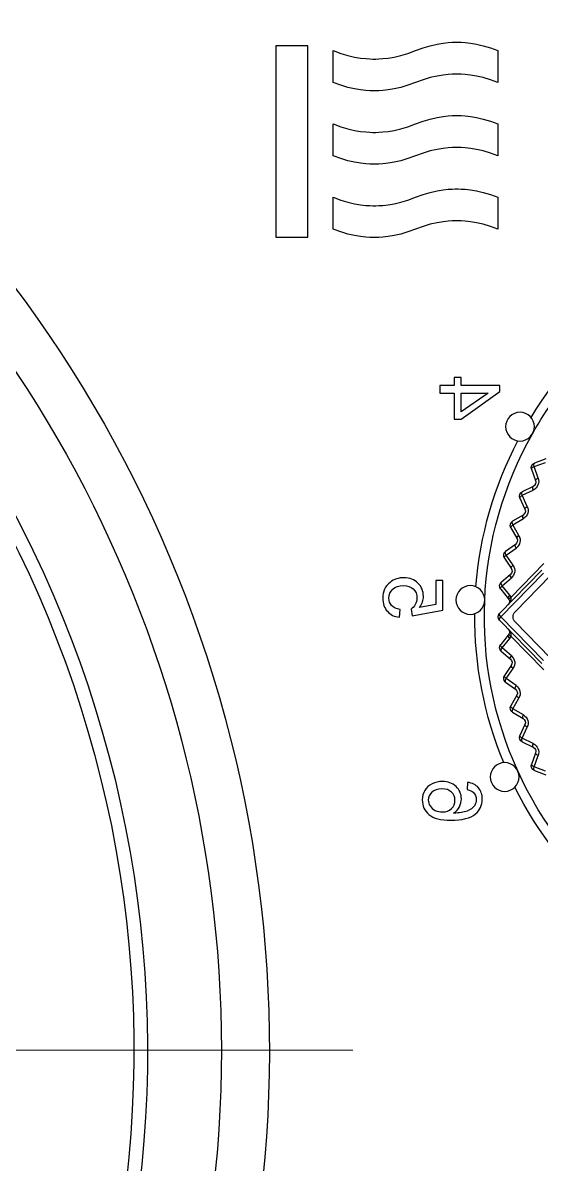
# Model space of a CAD drawing. Header units: millimetres. Extents: x -16130 to 36813, y -8099 to 27484.
# Drawn here: x 31176.13 to 31197.73, y 17653.42 to 17700.99 of the extents above; entities that cross this region are included whole.
import ezdxf

# ---------------------------------------------------------------- set-up
doc = ezdxf.new("R2010")
doc.units = ezdxf.units.MM
doc.header["$LTSCALE"] = 6
doc.linetypes.add('CENTER2', pattern=[28.575, 19.05, -3.175, 3.175, -3.175])
doc.layers.add('05_CENTER', color=4, linetype='CENTER2', lineweight=13)

# ---------------------------------------------------------------- blocks, each defined once
blk = doc.blocks.new('140.096a')
at = {"color": 0}
for p, q in [((-66.052, 134.69), (-64.538, 133.211)), ((-64.119, 133.211), (-62.605, 134.69)), ((-70.736, 134.015), (-70.914, 134.486)), ((-70.767, 134.476), (-70.588, 134.002)), ((-65.149, 133.043), (-66.544, 134.404)), ((-64.468, 132.563), (-66.272, 134.326)), ((-66.149, 134.397), (-64.328, 132.621)), ((-64.328, 132.621), (-62.507, 134.397)), ((-62.384, 134.326), (-64.188, 132.563)), ((-62.112, 134.404), (-63.508, 133.043)), ((-58.068, 134.002), (-57.889, 134.476)), ((-57.742, 134.486), (-57.92, 134.015)), ((-70.588, 134.002), (-70.11, 134.17)), ((-70.008, 134.064), (-70.483, 133.897)), ((-69.543, 133.507), (-69.761, 133.961)), ((-69.614, 133.965), (-69.394, 133.507)), ((-69.394, 133.507), (-68.932, 133.717)), ((-59.724, 133.717), (-59.262, 133.507)), ((-59.262, 133.507), (-59.043, 133.965)), ((-58.895, 133.961), (-59.113, 133.507)), ((-58.173, 133.897), (-58.649, 134.064)), ((-58.547, 134.17), (-58.068, 134.002)), ((-68.821, 133.619), (-69.28, 133.412)), ((-68.31, 133.106), (-68.567, 133.539)), ((-68.42, 133.555), (-68.162, 133.119)), ((-68.162, 133.119), (-67.72, 133.368)), ((-67.601, 133.28), (-68.04, 133.034)), ((-67.047, 132.813), (-67.341, 133.223)), ((-67.196, 133.251), (-66.9, 132.839)), ((-61.756, 132.839), (-61.461, 133.251)), ((-61.316, 133.223), (-61.61, 132.813)), ((-60.616, 133.034), (-61.055, 133.28)), ((-60.936, 133.368), (-60.494, 133.119)), ((-60.494, 133.119), (-60.236, 133.555)), ((-60.089, 133.539), (-60.346, 133.106)), ((-59.376, 133.412), (-59.835, 133.619)), ((-66.9, 132.839), (-66.482, 133.126)), ((-66.356, 133.049), (-66.772, 132.765)), ((-65.763, 132.632), (-66.091, 133.014)), ((-65.949, 133.055), (-65.619, 132.67)), ((-65.619, 132.67), (-65.227, 132.992)), ((-65.095, 132.927), (-65.484, 132.608)), ((-65.227, 132.992), (-65.149, 133.043)), ((-65.056, 132.952), (-65.095, 132.927)), ((-63.562, 132.927), (-63.601, 132.952)), ((-63.172, 132.608), (-63.562, 132.927)), ((-63.508, 133.043), (-63.429, 132.992)), ((-63.429, 132.992), (-63.037, 132.67)), ((-63.037, 132.67), (-62.707, 133.055)), ((-62.565, 133.014), (-62.894, 132.632)), ((-61.885, 132.765), (-62.301, 133.049)), ((-62.175, 133.126), (-61.756, 132.839)), ((-56.084, 130.956), (-54.943, 132.575)), ((-54.943, 132.575), (-54.692, 132.575)), ((-54.692, 132.575), (-54.692, 130.956)), ((-46.842, 132.496), (-48.17, 132.496)), ((-43.784, 132.496), (-45.112, 132.496)), ((-40.726, 132.496), (-42.054, 132.496)), ((-54.999, 132.083), (-55.783, 130.956)), ((-54.999, 130.956), (-54.999, 132.083)), ((-71.23, 131.23), (-71.528, 131.206)), ((-56.084, 130.673), (-56.084, 130.956)), ((-55.783, 130.956), (-54.999, 130.956)), ((-54.692, 130.956), (-54.353, 130.956)), ((-54.353, 130.956), (-54.353, 130.673)), ((-54.999, 130.673), (-56.084, 130.673)), ((-54.999, 130.075), (-54.999, 130.673)), ((-54.692, 130.673), (-54.692, 130.075)), ((-54.353, 130.673), (-54.692, 130.673)), ((-64.292, 128.914), (-64.052, 130.194)), ((-64.052, 130.194), (-62.815, 130.194)), ((-63.809, 129.901), (-63.941, 129.23)), ((-62.815, 129.901), (-63.809, 129.901)), ((-62.815, 130.194), (-62.815, 129.901)), ((-54.692, 130.075), (-54.999, 130.075)), ((-64.006, 128.874), (-64.292, 128.914)), ((-64.345, 128.388), (-64.024, 128.414)), ((-48.17, 125.623), (-46.842, 125.623)), ((-45.112, 125.623), (-43.784, 125.623)), ((-42.054, 125.623), (-40.726, 125.623)), ((-48.506, 124.565), (-40.525, 124.565)), ((-48.506, 123.237), (-48.506, 124.565)), ((-40.525, 124.565), (-40.525, 123.237)), ((-40.525, 123.237), (-48.506, 123.237))]:
    blk.add_line(p, q, dxfattribs=at)
for centre in [(-56.4, 133.414), (-71.005, 132.776), (-63.626, 131.342)]:
    blk.add_circle(centre, 0.6, dxfattribs=at)
for centre, radius, start, end in [((-64.328, 147.427), 15.5, 299.5, 326.5), ((-64.328, 147.427), 15.9, 301.5259, 324.4741), ((-64.328, 147.427), 15.5, 218.5, 245.5), ((-64.328, 147.427), 15.9, 220.5259, 243.4741), ((-69.976, 133.791), 0.402, 25.6098, 109.4067), ((-58.68, 133.791), 0.402, 70.5932, 154.3902), ((-70.549, 134.086), 0.2, 200.665, 289.335), ((-69.942, 133.875), 0.2, 25.665, 109.335), ((-68.766, 133.351), 0.402, 30.603, 114.4071), ((-64.328, 147.427), 15.5, 272.5, 299.5), ((-59.89, 133.351), 0.402, 65.5929, 149.397), ((-58.715, 133.875), 0.2, 70.665, 154.335), ((-58.107, 134.086), 0.2, 250.665, 339.335), ((-64.328, 147.427), 15.5, 245.5, 272.5), ((-69.363, 133.594), 0.2, 205.665, 294.335), ((-68.739, 133.437), 0.2, 30.665, 114.335), ((-67.523, 133.017), 0.402, 35.5989, 119.4064), ((-67.503, 133.106), 0.2, 35.665, 119.335), ((-64.328, 147.427), 15.9, 274.5259, 297.4741), ((-61.134, 133.017), 0.402, 60.5936, 144.4011), ((-61.153, 133.106), 0.2, 60.665, 144.335), ((-59.917, 133.437), 0.2, 65.665, 149.335), ((-59.294, 133.594), 0.2, 245.665, 334.335), ((-68.138, 133.208), 0.2, 210.665, 299.335), ((-66.884, 132.93), 0.2, 215.665, 304.335), ((-66.255, 132.794), 0.402, 40.5945, 124.4073), ((-66.243, 132.884), 0.2, 40.665, 124.335), ((-64.968, 132.772), 0.2, 45.665, 116.0334), ((-64.328, 133.426), 0.3, 225.665, 314.335), ((-63.688, 132.772), 0.2, 63.9666, 134.335), ((-62.402, 132.794), 0.402, 55.5927, 139.4055), ((-62.414, 132.884), 0.2, 55.665, 139.335), ((-61.772, 132.93), 0.2, 235.665, 324.335), ((-60.518, 133.208), 0.2, 240.665, 329.335), ((-64.328, 147.427), 15.9, 247.5259, 270.4741), ((-65.611, 132.762), 0.2, 220.665, 309.335), ((-64.328, 132.706), 0.2, 225.665, 314.335), ((-63.045, 132.762), 0.2, 230.665, 319.335), ((-82.4, 70), 52.965, 312.5803, 134.5292), ((-82.4, 70), 50.966, 31.6865, 148.3135), ((-82.4, 70), 47.882, 0, 305.4613), ((-82.4, 70), 47.315, 0, 304.4862)]:
    blk.add_arc(centre, radius, start, end, dxfattribs=at)
for centre, major_axis, ratio, start_param, end_param in [((-70.549, 134.086), (-0.187, -0.071), 0.343165, 0, 1.23322), ((-70.549, 134.086), (0.066, -0.189), 0.342978, 5.050172, 6.283185), ((-70.074, 134.252), (0.066, -0.189), 0.323601, 5.048132, 6.283185), ((-69.581, 134.048), (-0.18, -0.087), 0.323896, 0, 1.23596), ((-68.904, 133.802), (0.082, -0.182), 0.323087, 5.047423, 6.283185), ((-59.752, 133.802), (-0.082, -0.182), 0.323087, 0, 1.235763), ((-59.075, 134.048), (0.18, -0.087), 0.323896, 5.047225, 6.283185), ((-58.582, 134.252), (-0.066, -0.189), 0.323601, 0, 1.235053), ((-58.107, 134.086), (-0.066, -0.189), 0.342978, 0, 1.233013), ((-58.107, 134.086), (0.187, -0.071), 0.343165, 5.049966, 6.283185), ((-69.363, 133.594), (-0.18, -0.087), 0.342525, 0, 1.233794), ((-69.363, 133.594), (0.082, -0.182), 0.342347, 5.049589, 6.283185), ((-68.395, 133.641), (-0.172, -0.102), 0.323243, 0, 1.236294), ((-67.699, 133.455), (0.098, -0.174), 0.322856, 5.046916, 6.283185), ((-67.178, 133.339), (-0.162, -0.117), 0.322869, 0, 1.236478), ((-61.478, 133.339), (0.162, -0.117), 0.322869, 5.046707, 6.283185), ((-60.957, 133.455), (-0.098, -0.174), 0.322856, 0, 1.236269), ((-60.261, 133.641), (0.172, -0.102), 0.323243, 5.046892, 6.283185), ((-59.294, 133.594), (-0.082, -0.182), 0.342347, 0, 1.233597), ((-59.294, 133.594), (0.18, -0.087), 0.342525, 5.049392, 6.283185), ((-68.138, 133.208), (-0.172, -0.102), 0.342107, 0, 1.234016), ((-68.138, 133.208), (0.098, -0.174), 0.342087, 5.049192, 6.283185), ((-66.884, 132.93), (-0.162, -0.117), 0.341987, 0, 1.234148), ((-66.884, 132.93), (0.113, -0.165), 0.341944, 5.049085, 6.283185), ((-66.468, 133.214), (0.113, -0.165), 0.3227, 5.046721, 6.283185), ((-65.939, 133.144), (-0.152, -0.13), 0.322717, 0, 1.236546), ((-65.222, 133.082), (0.127, -0.155), 0.322713, 5.046601, 6.283185), ((-65.144, 133.132), (0.088, -0.18), 0.236695, 5.111488, 6.283185), ((-63.513, 133.132), (-0.088, -0.18), 0.236695, 0, 1.171697), ((-63.435, 133.082), (-0.127, -0.155), 0.322713, 0, 1.236585), ((-62.717, 133.144), (0.152, -0.13), 0.322717, 5.046639, 6.283185), ((-62.188, 133.214), (-0.113, -0.165), 0.3227, 0, 1.236465), ((-61.772, 132.93), (-0.113, -0.165), 0.341944, 0, 1.234101), ((-61.772, 132.93), (0.162, -0.117), 0.341987, 5.049037, 6.283185), ((-60.518, 133.208), (-0.098, -0.174), 0.342087, 0, 1.233994), ((-60.518, 133.208), (0.172, -0.102), 0.342107, 5.049169, 6.283185), ((-65.611, 132.762), (-0.152, -0.13), 0.341952, 0, 1.23411), ((-65.611, 132.762), (0.127, -0.155), 0.341978, 5.049047, 6.283185), ((-64.328, 132.706), (0.14, 0.143), 0.314574, 3.141593, 4.400908), ((-64.328, 132.706), (-0.14, 0.143), 0.314574, 1.882278, 3.141593), ((-63.045, 132.762), (-0.127, -0.155), 0.341978, 0, 1.234139), ((-63.045, 132.762), (0.152, -0.13), 0.341952, 5.049075, 6.283185)]:
    blk.add_ellipse(centre, major_axis=major_axis, ratio=ratio, start_param=start_param, end_param=end_param, dxfattribs=at)
for points, knots in [([(-65.149, 133.043), (-65.089, 133.058), (-65.027, 133.041), (-64.919, 132.992), (-64.871, 132.957), (-64.828, 132.915)], [0, 0, 0, 0, 0.5, 0.5, 1, 1, 1, 1]), ([(-63.828, 132.915), (-63.786, 132.957), (-63.737, 132.992), (-63.629, 133.041), (-63.568, 133.058), (-63.508, 133.043)], [0, 0, 0, 0, 0.5, 0.5, 1, 1, 1, 1]), ([(-48.17, 132.496), (-47.817, 131.641), (-47.817, 130.864), (-47.817, 130.777), (-47.817, 130.691), (-47.817, 129.913), (-48.17, 129.059)], [0, 0, 0, 0, 0.5, 0.5, 0.5, 1, 1, 1, 1]), ([(-46.842, 129.059), (-46.49, 129.913), (-46.49, 130.691), (-46.49, 130.777), (-46.49, 130.864), (-46.49, 131.641), (-46.842, 132.496)], [0, 0, 0, 0, 0.5, 0.5, 0.5, 1, 1, 1, 1]), ([(-45.112, 132.496), (-44.759, 131.641), (-44.759, 130.864), (-44.759, 130.777), (-44.759, 130.691), (-44.759, 129.913), (-45.112, 129.059)], [0, 0, 0, 0, 0.5, 0.5, 0.5, 1, 1, 1, 1]), ([(-43.784, 129.059), (-43.432, 129.913), (-43.432, 130.691), (-43.432, 130.777), (-43.432, 130.864), (-43.432, 131.641), (-43.784, 132.496)], [0, 0, 0, 0, 0.5, 0.5, 0.5, 1, 1, 1, 1]), ([(-42.054, 132.496), (-41.701, 131.641), (-41.701, 130.864), (-41.701, 130.777), (-41.701, 130.691), (-41.701, 129.913), (-42.054, 129.059)], [0, 0, 0, 0, 0.5, 0.5, 0.5, 1, 1, 1, 1]), ([(-40.726, 129.059), (-40.373, 129.913), (-40.373, 130.691), (-40.373, 130.777), (-40.373, 130.864), (-40.373, 131.641), (-40.726, 132.496)], [0, 0, 0, 0, 0.5, 0.5, 0.5, 1, 1, 1, 1]), ([(-72.511, 130.645), (-72.439, 130.755), (-72.35, 130.837), (-72.246, 130.89), (-72.14, 130.945), (-72.031, 130.97), (-71.715, 130.97), (-71.543, 130.897), (-71.403, 130.749), (-71.263, 130.601), (-71.191, 130.412), (-71.191, 130.024), (-71.224, 129.883), (-71.29, 129.751), (-71.357, 129.62), (-71.447, 129.518), (-71.564, 129.448), (-71.68, 129.379), (-71.811, 129.342), (-72.208, 129.342), (-72.413, 129.435), (-72.729, 129.803), (-72.809, 130.106), (-72.809, 131.003), (-72.721, 131.346), (-72.545, 131.561), (-72.392, 131.748), (-72.187, 131.841), (-71.928, 131.842), (-71.735, 131.844), (-71.577, 131.787), (-71.453, 131.68), (-71.329, 131.572), (-71.256, 131.421), (-71.23, 131.23)], [0, 0, 0, 0, 0.047842, 0.047842, 0.047842, 0.091795, 0.091795, 0.16794, 0.16794, 0.16794, 0.251767, 0.251767, 0.307456, 0.307456, 0.307456, 0.361539, 0.361539, 0.361539, 0.426602, 0.426602, 0.537933, 0.537933, 0.649264, 0.649264, 0.773869, 0.773869, 0.773869, 0.865712, 0.865712, 0.865712, 0.932916, 0.932916, 0.932916, 1, 1, 1, 1]), ([(-71.528, 131.206), (-71.556, 131.325), (-71.593, 131.411), (-71.644, 131.465), (-71.725, 131.551), (-71.826, 131.593), (-72.042, 131.593), (-72.127, 131.567), (-72.202, 131.514), (-72.297, 131.445), (-72.371, 131.343), (-72.425, 131.211), (-72.479, 131.077), (-72.509, 130.89), (-72.511, 130.645)], [0, 0, 0, 0, 0.154455, 0.154455, 0.154455, 0.337783, 0.337783, 0.483949, 0.483949, 0.483949, 0.689374, 0.689374, 0.689374, 1, 1, 1, 1]), ([(-72.464, 130.176), (-72.464, 130.073), (-72.443, 129.974), (-72.355, 129.785), (-72.293, 129.714), (-72.137, 129.616), (-72.054, 129.591), (-71.837, 129.591), (-71.728, 129.642), (-71.637, 129.744), (-71.547, 129.846), (-71.5, 129.984), (-71.5, 130.329), (-71.546, 130.461), (-71.635, 130.558), (-71.724, 130.655), (-71.839, 130.703), (-72.112, 130.703), (-72.228, 130.654), (-72.322, 130.558), (-72.418, 130.461), (-72.464, 130.334), (-72.464, 130.176)], [0, 0, 0, 0, 0.083655, 0.083655, 0.167311, 0.167311, 0.250966, 0.250966, 0.373351, 0.373351, 0.373351, 0.509142, 0.509142, 0.639903, 0.639903, 0.639903, 0.757778, 0.757778, 0.87288, 0.87288, 0.87288, 1, 1, 1, 1]), ([(-63.941, 129.23), (-63.793, 129.334), (-63.635, 129.387), (-63.255, 129.387), (-63.071, 129.312), (-62.922, 129.162), (-62.773, 129.011), (-62.697, 128.818), (-62.697, 128.356), (-62.763, 128.161), (-62.894, 127.997), (-63.054, 127.796), (-63.271, 127.694), (-63.773, 127.694), (-63.958, 127.757), (-64.1, 127.885), (-64.243, 128.012), (-64.325, 128.179), (-64.345, 128.388)], [0, 0, 0, 0, 0.111473, 0.111473, 0.258978, 0.258978, 0.258978, 0.410144, 0.410144, 0.553911, 0.553911, 0.553911, 0.726307, 0.726307, 0.866701, 0.866701, 0.866701, 1, 1, 1, 1]), ([(-64.024, 128.414), (-64.001, 128.259), (-63.946, 128.141), (-63.774, 127.986), (-63.67, 127.947), (-63.399, 127.947), (-63.275, 128.002), (-63.073, 128.224), (-63.022, 128.371), (-63.022, 128.727), (-63.071, 128.864), (-63.167, 128.965), (-63.264, 129.067), (-63.392, 129.116), (-63.652, 129.116), (-63.741, 129.094), (-63.819, 129.048), (-63.897, 129.001), (-63.96, 128.945), (-64.006, 128.874)], [0, 0, 0, 0, 0.122307, 0.122307, 0.244613, 0.244613, 0.393365, 0.393365, 0.542116, 0.542116, 0.684106, 0.684106, 0.684106, 0.827032, 0.827032, 0.915439, 0.915439, 0.915439, 1, 1, 1, 1]), ([(-48.17, 129.059), (-48.522, 128.205), (-48.522, 127.427), (-48.522, 127.341), (-48.522, 127.255), (-48.522, 126.478), (-48.17, 125.623)], [0, 0, 0, 0, 0.5, 0.5, 0.5, 1, 1, 1, 1]), ([(-46.842, 125.623), (-47.195, 126.478), (-47.195, 127.255), (-47.195, 127.341), (-47.195, 127.427), (-47.195, 128.205), (-46.842, 129.059)], [0, 0, 0, 0, 0.5, 0.5, 0.5, 1, 1, 1, 1]), ([(-45.112, 129.059), (-45.464, 128.205), (-45.464, 127.427), (-45.464, 127.341), (-45.464, 127.255), (-45.464, 126.478), (-45.112, 125.623)], [0, 0, 0, 0, 0.5, 0.5, 0.5, 1, 1, 1, 1]), ([(-43.784, 125.623), (-44.137, 126.478), (-44.137, 127.255), (-44.137, 127.341), (-44.137, 127.427), (-44.137, 128.205), (-43.784, 129.059)], [0, 0, 0, 0, 0.5, 0.5, 0.5, 1, 1, 1, 1]), ([(-42.054, 129.059), (-42.406, 128.205), (-42.406, 127.427), (-42.406, 127.341), (-42.406, 127.255), (-42.406, 126.478), (-42.054, 125.623)], [0, 0, 0, 0, 0.5, 0.5, 0.5, 1, 1, 1, 1]), ([(-40.726, 125.623), (-41.079, 126.478), (-41.079, 127.255), (-41.079, 127.341), (-41.079, 127.427), (-41.079, 128.205), (-40.726, 129.059)], [0, 0, 0, 0, 0.5, 0.5, 0.5, 1, 1, 1, 1])]:
    blk.add_open_spline(points, degree=3, knots=knots, dxfattribs=at)
at = {"layer": '05_CENTER', "color": 0}
blk.add_line((-82.4, 12.15), (-82.4, 127.85), dxfattribs=at)

msp = doc.modelspace()

# ---------------------------------------------------------------- block references
at = {"color": 4, "xscale": -1, "rotation": 270.0000000367837}
msp.add_blockref('140.096a', (31063.43586, 17740.56182), dxfattribs=at)

doc.saveas('drawing.dxf')
